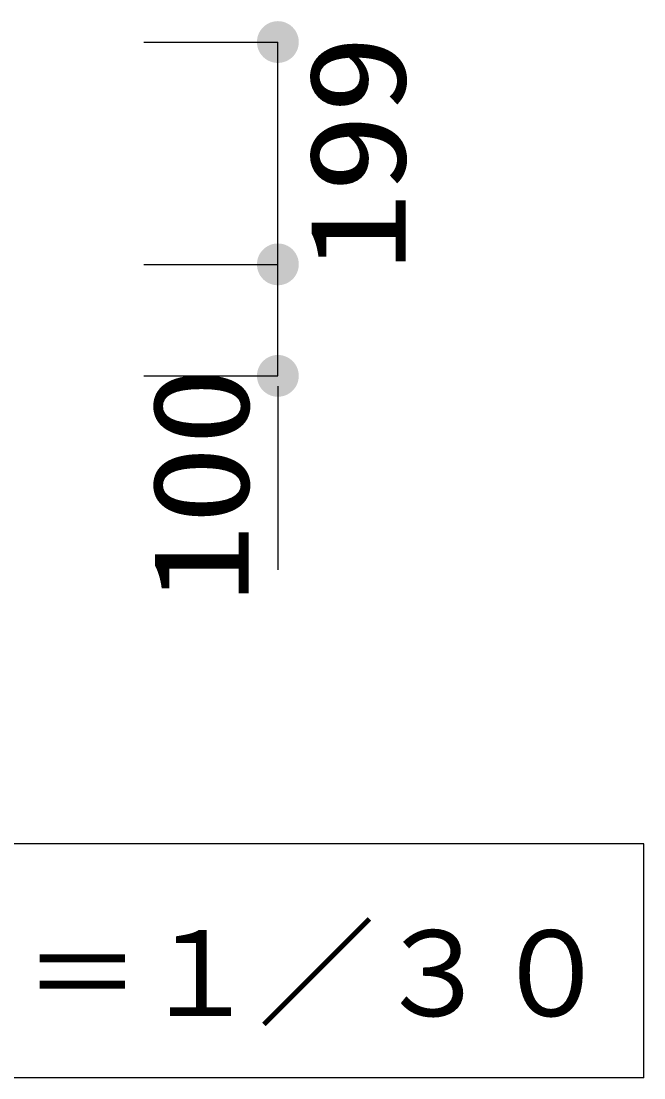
# Model space of a CAD drawing. Units: millimetres, scale not verified. Extents: x -8093 to 8093, y -5792 to 5792.
# Drawn here: x 678 to 1236, y 3626 to 4574 of the extents above; entities that cross this region are included whole.
import ezdxf
from ezdxf.enums import TextEntityAlignment as Align

# ---------------------------------------------------------------- set-up
doc = ezdxf.new("R2010")
doc.units = ezdxf.units.MM
doc.header["$LTSCALE"] = 30
doc.layers.add('0-1_00クル-フ-0躯体', color=3, linetype='Continuous', lineweight=25)
doc.layers.add('0-4_00クル-フ-6寸法', color=132, linetype='Continuous', lineweight=25)
doc.styles.add('ＭＳ ゴシック', font='')
doc.styles.get('ＭＳ ゴシック').set_extended_font_data('MS Gothic')

msp = doc.modelspace()

# ---------------------------------------------------------------- linework, layer by layer
at = {"layer": '0-1_00クル-フ-0躯体'}
for p, q in [((1236, 3836.01), (-924, 3836.01)), ((1236, 3626.01), (1236, 3836.01)), ((1236, 3626.01), (-924, 3626.01))]:
    msp.add_line(p, q, dxfattribs=at)
at = {"layer": '0-4_00クル-フ-6寸法', "color": 4}
for p, q in [((788, 4555.02), (908, 4555.02)), ((908, 4355.62), (908, 4555.02)), ((788, 4355.62), (908, 4355.62)), ((788, 4355.62), (908, 4355.62)), ((908, 4255.62), (908, 4355.62)), ((788, 4255.62), (908, 4255.62)), ((908, 4246.25), (908, 4081.63))]:
    msp.add_line(p, q, dxfattribs=at)
at = {"layer": '0-4_00クル-フ-6寸法'}
for points in [[(908, 4555.02), (893.56, 4566.97), (895.17, 4568.69)], [(908, 4555.02), (895.17, 4568.69), (896.98, 4570.19)], [(908, 4555.02), (896.98, 4570.19), (898.97, 4571.45)], [(908, 4555.02), (898.97, 4571.45), (901.1, 4572.45)], [(908, 4555.02), (901.1, 4572.45), (903.34, 4573.18)], [(908, 4555.02), (903.34, 4573.18), (905.65, 4573.62)], [(908, 4555.02), (905.65, 4573.62), (908, 4573.77)], [(908, 4555.02), (908, 4573.77), (910.35, 4573.62)], [(908, 4555.02), (910.35, 4573.62), (912.67, 4573.18)], [(908, 4555.02), (912.67, 4573.18), (914.91, 4572.45)], [(908, 4555.02), (914.91, 4572.45), (917.04, 4571.45)], [(908, 4555.02), (917.04, 4571.45), (919.02, 4570.19)], [(908, 4555.02), (919.02, 4570.19), (920.84, 4568.69)], [(908, 4555.02), (920.84, 4568.69), (922.45, 4566.97)], [(908, 4555.02), (889.59, 4558.53), (890.17, 4560.81)], [(908, 4555.02), (890.17, 4560.81), (891.04, 4563)], [(908, 4555.02), (891.04, 4563), (892.17, 4565.07)], [(908, 4555.02), (892.17, 4565.07), (893.56, 4566.97)], [(908, 4555.02), (922.45, 4566.97), (923.83, 4565.07)], [(908, 4555.02), (923.83, 4565.07), (924.97, 4563)], [(908, 4555.02), (924.97, 4563), (925.84, 4560.81)], [(908, 4555.02), (925.84, 4560.81), (926.42, 4558.53)], [(908, 4555.02), (889.29, 4556.2), (889.59, 4558.53)], [(908, 4555.02), (889.29, 4553.84), (889.29, 4556.2)], [(908, 4555.02), (889.59, 4551.51), (889.29, 4553.84)], [(908, 4555.02), (890.17, 4549.23), (889.59, 4551.51)], [(908, 4555.02), (891.04, 4547.04), (890.17, 4549.23)], [(908, 4555.02), (892.17, 4544.97), (891.04, 4547.04)], [(908, 4555.02), (893.56, 4543.07), (892.17, 4544.97)], [(908, 4555.02), (895.17, 4541.35), (893.56, 4543.07)], [(908, 4555.02), (896.98, 4539.85), (895.17, 4541.35)], [(908, 4555.02), (898.97, 4538.59), (896.98, 4539.85)], [(908, 4555.02), (901.1, 4537.59), (898.97, 4538.59)], [(908, 4555.02), (903.34, 4536.86), (901.1, 4537.59)], [(908, 4555.02), (905.65, 4536.42), (903.34, 4536.86)], [(908, 4555.02), (908, 4536.27), (905.65, 4536.42)], [(908, 4555.02), (926.42, 4558.53), (926.72, 4556.2)], [(908, 4555.02), (926.72, 4556.2), (926.72, 4553.84)], [(908, 4555.02), (910.35, 4536.42), (908, 4536.27)], [(908, 4555.02), (912.67, 4536.86), (910.35, 4536.42)], [(908, 4555.02), (914.91, 4537.59), (912.67, 4536.86)], [(908, 4555.02), (917.04, 4538.59), (914.91, 4537.59)], [(908, 4555.02), (919.02, 4539.85), (917.04, 4538.59)], [(908, 4555.02), (920.84, 4541.35), (919.02, 4539.85)], [(908, 4555.02), (922.45, 4543.07), (920.84, 4541.35)], [(908, 4555.02), (923.83, 4544.97), (922.45, 4543.07)], [(908, 4555.02), (924.97, 4547.04), (923.83, 4544.97)], [(908, 4555.02), (925.84, 4549.23), (924.97, 4547.04)], [(908, 4555.02), (926.42, 4551.51), (925.84, 4549.23)], [(908, 4555.02), (926.72, 4553.84), (926.42, 4551.51)], [(908, 4355.62), (893.56, 4367.58), (895.17, 4369.29)], [(908, 4355.62), (893.56, 4367.58), (895.17, 4369.29)], [(908, 4355.62), (895.17, 4369.29), (896.98, 4370.79)], [(908, 4355.62), (895.17, 4369.29), (896.98, 4370.79)], [(908, 4355.62), (896.98, 4370.79), (898.97, 4372.06)], [(908, 4355.62), (896.98, 4370.79), (898.97, 4372.06)], [(908, 4355.62), (898.97, 4372.06), (901.1, 4373.06)], [(908, 4355.62), (898.97, 4372.06), (901.1, 4373.06)], [(908, 4355.62), (901.1, 4373.06), (903.34, 4373.79)], [(908, 4355.62), (901.1, 4373.06), (903.34, 4373.79)], [(908, 4355.62), (903.34, 4373.79), (905.65, 4374.23)], [(908, 4355.62), (903.34, 4373.79), (905.65, 4374.23)], [(908, 4355.62), (905.65, 4374.23), (908, 4374.37)], [(908, 4355.62), (905.65, 4374.23), (908, 4374.37)], [(908, 4355.62), (908, 4374.37), (910.35, 4374.23)], [(908, 4355.62), (908, 4374.37), (910.35, 4374.23)], [(908, 4355.62), (910.35, 4374.23), (912.67, 4373.79)], [(908, 4355.62), (910.35, 4374.23), (912.67, 4373.79)], [(908, 4355.62), (912.67, 4373.79), (914.91, 4373.06)], [(908, 4355.62), (912.67, 4373.79), (914.91, 4373.06)], [(908, 4355.62), (914.91, 4373.06), (917.04, 4372.06)], [(908, 4355.62), (914.91, 4373.06), (917.04, 4372.06)], [(908, 4355.62), (917.04, 4372.06), (919.02, 4370.79)], [(908, 4355.62), (917.04, 4372.06), (919.02, 4370.79)], [(908, 4355.62), (919.02, 4370.79), (920.84, 4369.29)], [(908, 4355.62), (919.02, 4370.79), (920.84, 4369.29)], [(908, 4355.62), (920.84, 4369.29), (922.45, 4367.58)], [(908, 4355.62), (920.84, 4369.29), (922.45, 4367.58)], [(908, 4355.62), (889.59, 4359.14), (890.17, 4361.42)], [(908, 4355.62), (889.59, 4359.14), (890.17, 4361.42)], [(908, 4355.62), (890.17, 4361.42), (891.04, 4363.61)], [(908, 4355.62), (890.17, 4361.42), (891.04, 4363.61)], [(908, 4355.62), (891.04, 4363.61), (892.17, 4365.67)], [(908, 4355.62), (891.04, 4363.61), (892.17, 4365.67)], [(908, 4355.62), (892.17, 4365.67), (893.56, 4367.58)], [(908, 4355.62), (892.17, 4365.67), (893.56, 4367.58)], [(908, 4355.62), (922.45, 4367.58), (923.83, 4365.67)], [(908, 4355.62), (922.45, 4367.58), (923.83, 4365.67)], [(908, 4355.62), (923.83, 4365.67), (924.97, 4363.61)], [(908, 4355.62), (923.83, 4365.67), (924.97, 4363.61)], [(908, 4355.62), (924.97, 4363.61), (925.84, 4361.42)], [(908, 4355.62), (924.97, 4363.61), (925.84, 4361.42)], [(908, 4355.62), (925.84, 4361.42), (926.42, 4359.14)], [(908, 4355.62), (925.84, 4361.42), (926.42, 4359.14)], [(908, 4355.62), (889.29, 4356.8), (889.59, 4359.14)], [(908, 4355.62), (889.29, 4356.8), (889.59, 4359.14)], [(908, 4355.62), (889.29, 4354.45), (889.29, 4356.8)], [(908, 4355.62), (889.29, 4354.45), (889.29, 4356.8)], [(908, 4355.62), (889.59, 4352.11), (889.29, 4354.45)], [(908, 4355.62), (889.59, 4352.11), (889.29, 4354.45)], [(908, 4355.62), (890.17, 4349.83), (889.59, 4352.11)], [(908, 4355.62), (890.17, 4349.83), (889.59, 4352.11)], [(908, 4355.62), (891.04, 4347.64), (890.17, 4349.83)], [(908, 4355.62), (891.04, 4347.64), (890.17, 4349.83)], [(908, 4355.62), (892.17, 4345.58), (891.04, 4347.64)], [(908, 4355.62), (892.17, 4345.58), (891.04, 4347.64)], [(908, 4355.62), (893.56, 4343.67), (892.17, 4345.58)], [(908, 4355.62), (893.56, 4343.67), (892.17, 4345.58)], [(908, 4355.62), (895.17, 4341.96), (893.56, 4343.67)], [(908, 4355.62), (895.17, 4341.96), (893.56, 4343.67)], [(908, 4355.62), (896.98, 4340.46), (895.17, 4341.96)], [(908, 4355.62), (896.98, 4340.46), (895.17, 4341.96)], [(908, 4355.62), (898.97, 4339.19), (896.98, 4340.46)], [(908, 4355.62), (898.97, 4339.19), (896.98, 4340.46)], [(908, 4355.62), (901.1, 4338.19), (898.97, 4339.19)], [(908, 4355.62), (901.1, 4338.19), (898.97, 4339.19)], [(908, 4355.62), (903.34, 4337.46), (901.1, 4338.19)], [(908, 4355.62), (903.34, 4337.46), (901.1, 4338.19)], [(908, 4355.62), (905.65, 4337.02), (903.34, 4337.46)], [(908, 4355.62), (905.65, 4337.02), (903.34, 4337.46)], [(908, 4355.62), (908, 4336.87), (905.65, 4337.02)], [(908, 4355.62), (908, 4336.87), (905.65, 4337.02)], [(908, 4355.62), (926.42, 4359.14), (926.72, 4356.8)], [(908, 4355.62), (926.42, 4359.14), (926.72, 4356.8)], [(908, 4355.62), (926.72, 4356.8), (926.72, 4354.45)], [(908, 4355.62), (926.72, 4356.8), (926.72, 4354.45)], [(908, 4355.62), (910.35, 4337.02), (908, 4336.87)], [(908, 4355.62), (912.67, 4337.46), (910.35, 4337.02)], [(908, 4355.62), (914.91, 4338.19), (912.67, 4337.46)], [(908, 4355.62), (917.04, 4339.19), (914.91, 4338.19)], [(908, 4355.62), (919.02, 4340.46), (917.04, 4339.19)], [(908, 4355.62), (920.84, 4341.96), (919.02, 4340.46)], [(908, 4355.62), (922.45, 4343.67), (920.84, 4341.96)], [(908, 4355.62), (923.83, 4345.58), (922.45, 4343.67)], [(908, 4355.62), (924.97, 4347.64), (923.83, 4345.58)], [(908, 4355.62), (925.84, 4349.83), (924.97, 4347.64)], [(908, 4355.62), (926.42, 4352.11), (925.84, 4349.83)], [(908, 4355.62), (926.72, 4354.45), (926.42, 4352.11)], [(908, 4355.62), (910.35, 4337.02), (908, 4336.87)], [(908, 4355.62), (912.67, 4337.46), (910.35, 4337.02)], [(908, 4355.62), (914.91, 4338.19), (912.67, 4337.46)], [(908, 4355.62), (917.04, 4339.19), (914.91, 4338.19)], [(908, 4355.62), (919.02, 4340.46), (917.04, 4339.19)], [(908, 4355.62), (920.84, 4341.96), (919.02, 4340.46)], [(908, 4355.62), (922.45, 4343.67), (920.84, 4341.96)], [(908, 4355.62), (923.83, 4345.58), (922.45, 4343.67)], [(908, 4355.62), (924.97, 4347.64), (923.83, 4345.58)], [(908, 4355.62), (925.84, 4349.83), (924.97, 4347.64)], [(908, 4355.62), (926.42, 4352.11), (925.84, 4349.83)], [(908, 4355.62), (926.72, 4354.45), (926.42, 4352.11)], [(908, 4255.62), (891.04, 4263.61), (892.17, 4265.67)], [(908, 4255.62), (892.17, 4265.67), (893.56, 4267.58)], [(908, 4255.62), (893.56, 4267.58), (895.17, 4269.29)], [(908, 4255.62), (895.17, 4269.29), (896.98, 4270.79)], [(908, 4255.62), (896.98, 4270.79), (898.97, 4272.06)], [(908, 4255.62), (898.97, 4272.06), (901.1, 4273.06)], [(908, 4255.62), (901.1, 4273.06), (903.34, 4273.79)], [(908, 4255.62), (903.34, 4273.79), (905.65, 4274.23)], [(908, 4255.62), (905.65, 4274.23), (908, 4274.37)], [(908, 4255.62), (908, 4274.37), (910.35, 4274.23)], [(908, 4255.62), (910.35, 4274.23), (912.67, 4273.79)], [(908, 4255.62), (912.67, 4273.79), (914.91, 4273.06)], [(908, 4255.62), (914.91, 4273.06), (917.04, 4272.06)], [(908, 4255.62), (917.04, 4272.06), (919.02, 4270.79)], [(908, 4255.62), (919.02, 4270.79), (920.84, 4269.29)], [(908, 4255.62), (920.84, 4269.29), (922.45, 4267.58)], [(908, 4255.62), (922.45, 4267.58), (923.83, 4265.67)], [(908, 4255.62), (923.83, 4265.67), (924.97, 4263.61)], [(908, 4255.62), (889.29, 4256.8), (889.59, 4259.14)], [(908, 4255.62), (889.29, 4254.45), (889.29, 4256.8)], [(908, 4255.62), (889.59, 4252.11), (889.29, 4254.45)], [(908, 4255.62), (889.59, 4259.14), (890.17, 4261.42)], [(908, 4255.62), (890.17, 4249.83), (889.59, 4252.11)], [(908, 4255.62), (890.17, 4261.42), (891.04, 4263.61)], [(908, 4255.62), (891.04, 4247.64), (890.17, 4249.83)], [(908, 4255.62), (892.17, 4245.58), (891.04, 4247.64)], [(908, 4255.62), (893.56, 4243.67), (892.17, 4245.58)], [(908, 4255.62), (895.17, 4241.96), (893.56, 4243.67)], [(908, 4255.62), (896.98, 4240.46), (895.17, 4241.96)], [(908, 4255.62), (898.97, 4239.19), (896.98, 4240.46)], [(908, 4255.62), (901.1, 4238.19), (898.97, 4239.19)], [(908, 4255.62), (903.34, 4237.46), (901.1, 4238.19)], [(908, 4255.62), (905.65, 4237.02), (903.34, 4237.46)], [(908, 4255.62), (908, 4236.87), (905.65, 4237.02)], [(908, 4255.62), (924.97, 4263.61), (925.84, 4261.42)], [(908, 4255.62), (925.84, 4261.42), (926.42, 4259.14)], [(908, 4255.62), (926.42, 4259.14), (926.72, 4256.8)], [(908, 4255.62), (926.72, 4256.8), (926.72, 4254.45)], [(908, 4255.62), (910.35, 4237.02), (908, 4236.87)], [(908, 4255.62), (912.67, 4237.46), (910.35, 4237.02)], [(908, 4255.62), (914.91, 4238.19), (912.67, 4237.46)], [(908, 4255.62), (917.04, 4239.19), (914.91, 4238.19)], [(908, 4255.62), (919.02, 4240.46), (917.04, 4239.19)], [(908, 4255.62), (920.84, 4241.96), (919.02, 4240.46)], [(908, 4255.62), (922.45, 4243.67), (920.84, 4241.96)], [(908, 4255.62), (923.83, 4245.58), (922.45, 4243.67)], [(908, 4255.62), (924.97, 4247.64), (923.83, 4245.58)], [(908, 4255.62), (925.84, 4249.83), (924.97, 4247.64)], [(908, 4255.62), (926.42, 4252.11), (925.84, 4249.83)], [(908, 4255.62), (926.72, 4254.45), (926.42, 4252.11)]]:
    msp.add_solid(points, dxfattribs=at)

# ---------------------------------------------------------------- texts
at = {"layer": '0-1_00クル-フ-0躯体', "color": 4, "style": 'ＭＳ ゴシック'}
msp.add_text('Ｓ＝１／３０', height=76.98, dxfattribs=at).set_placement((575.27, 3658.26), align=Align.BOTTOM_LEFT)
at = {"layer": '0-4_00クル-フ-6寸法', "color": 3, "style": 'ＭＳ ゴシック', "width": 1.2}
for s, p in [('199', (1048.41, 4349.04)), ('100', (907.95, 4051.47))]:
    msp.add_text(s, height=86.66, rotation=90, dxfattribs=at).set_placement(p, align=Align.BOTTOM_LEFT)

doc.saveas('drawing.dxf')
